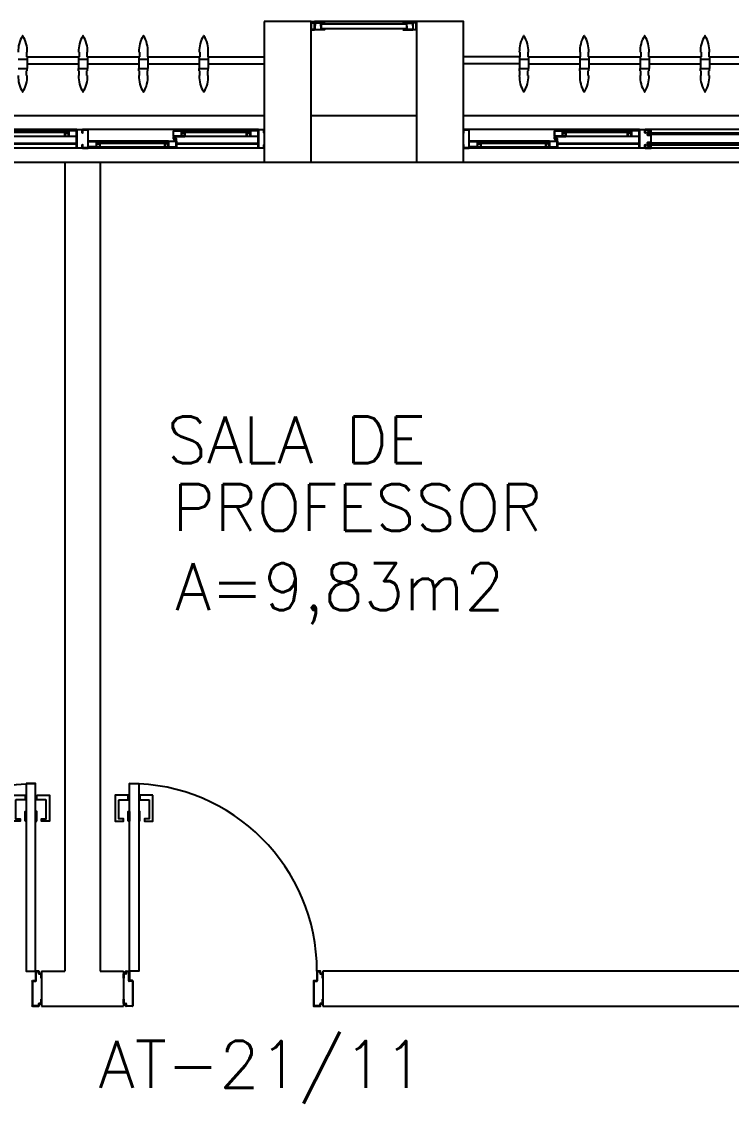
# Model space of a CAD drawing. Header units: millimetres. Extents: x 2128 to 2646, y 1972 to 2207.
# Drawn here: x 2327.577 to 2330.604, y 2021.351 to 2025.965 of the extents above; entities that cross this region are included whole.
import ezdxf

# ---------------------------------------------------------------- set-up
doc = ezdxf.new("R2010")
doc.units = ezdxf.units.MM
for name, color, linetype in [('AR-ALV', 2, 'Continuous'), ('AR-BRISES', 1, 'Continuous'), ('AR-ESQ', 1, 'Continuous'), ('AR-ESTC', 3, 'Continuous'), ('AR-PORTA', 1, 'Continuous'), ('BR-PAINEL', 1, 'Continuous'), ('BR-SUPORTE', 1, 'Continuous'), ('DT-ESQ-BAGUETE-C', 1, 'Continuous'), ('DT-ESQ-BAGUETE-V', 1, 'Continuous'), ('DT-ESQ-CHAPA DOBRADA-V', 1, 'Continuous'), ('DT-ESQ-MARCO-V', 1, 'Continuous'), ('DT-ESQ-PERFIL CADEIRA-C', 2, 'Continuous'), ('DT-ESQ-PERFIL CADEIRA-V', 2, 'Continuous'), ('DT-ESQ-PERFIL U SIMPLES-C', 2, 'Continuous'), ('DT-ESQ-PERFIL U-C', 2, 'Continuous'), ('DT-ESQ-PERFIL U-V', 1, 'Continuous'), ('DT-ESQ-VENEZIANA-C', 1, 'Continuous'), ('DT-ESQ-VENEZIANA-V', 1, 'Continuous'), ('DT-ESQ-VIDRO-C', 2, 'Continuous'), ('DT-ESQ-VIDRO-V', 71, 'Continuous'), ('DT-TXTMOD', 1, 'Continuous'), ('ENDEREÇO', 2, 'Continuous'), ('maçaneta', 1, 'Continuous'), ('mov', 1, 'Continuous'), ('PM-PERFIL U-C', 2, 'Continuous'), ('pm1', 2, 'Continuous'), ('TEXTO', 2, 'Continuous'), ('Área', 2, 'Continuous')]:
    doc.layers.add(name, color=color, linetype=linetype)
doc.styles.add('S10', font='simplex.shx', dxfattribs={"height": 0.1})
doc.styles.add('UNB-100', font='simplex.shx', dxfattribs={"height": 0.2})
doc.styles.add('UNB1-100', font='simplex.shx', dxfattribs={"height": 0.2})

# ---------------------------------------------------------------- blocks, each defined once
blk = doc.blocks.new('EF35-P')
at = {"layer": 'DT-ESQ-BAGUETE-C', "ltscale": 0.1}
for points in [[(0.4225, -0.08), (0.409, -0.08), (0.409, -0.0785), (0.422, -0.0785, 0.414214), (0.4225, -0.078), (0.4225, -0.067, 0.414214), (0.422, -0.0665), (0.409, -0.0665), (0.409, -0.065), (0.4225, -0.065, -0.414214), (0.424, -0.0665), (0.424, -0.0785, -0.414214)], [(0.7015, -0.08), (0.715, -0.08), (0.715, -0.0785), (0.702, -0.0785, -0.414214), (0.7015, -0.078), (0.7015, -0.067, -0.414214), (0.702, -0.0665), (0.715, -0.0665), (0.715, -0.065), (0.7015, -0.065, 0.414214), (0.7, -0.0665), (0.7, -0.0785, 0.414214)], [(4.7975, -0.08), (4.784, -0.08), (4.784, -0.0785), (4.797, -0.0785, 0.414214), (4.7975, -0.078), (4.7975, -0.067, 0.414214), (4.797, -0.0665), (4.784, -0.0665), (4.784, -0.065), (4.7975, -0.065, -0.414214), (4.799, -0.0665), (4.799, -0.0785, -0.414214)], [(5.0765, -0.08), (5.09, -0.08), (5.09, -0.0785), (5.077, -0.0785, -0.414214), (5.0765, -0.078), (5.0765, -0.067, -0.414214), (5.077, -0.0665), (5.09, -0.0665), (5.09, -0.065), (5.0765, -0.065, 0.414214), (5.075, -0.0665), (5.075, -0.0785, 0.414214)], [(0.0735, -0.125), (0.06, -0.125), (0.06, -0.1235), (0.073, -0.1235, 0.414214), (0.0735, -0.123), (0.0735, -0.112, 0.414214), (0.073, -0.1115), (0.06, -0.1115), (0.06, -0.11), (0.0735, -0.11, -0.414214), (0.075, -0.1115), (0.075, -0.1235, -0.414214)], [(0.339, -0.125), (0.3525, -0.125), (0.3525, -0.1235), (0.3395, -0.1235, -0.414214), (0.339, -0.123), (0.339, -0.112, -0.414214), (0.3395, -0.1115), (0.3525, -0.1115), (0.3525, -0.11), (0.339, -0.11, 0.414214), (0.3375, -0.1115), (0.3375, -0.1235, 0.414214)], [(0.8485, -0.125), (0.835, -0.125), (0.835, -0.1235), (0.848, -0.1235, 0.414214), (0.8485, -0.123), (0.8485, -0.112, 0.414214), (0.848, -0.1115), (0.835, -0.1115), (0.835, -0.11), (0.8485, -0.11, -0.414214), (0.85, -0.1115), (0.85, -0.1235, -0.414214)], [(4.4485, -0.125), (4.435, -0.125), (4.435, -0.1235), (4.448, -0.1235, 0.414214), (4.4485, -0.123), (4.4485, -0.112, 0.414214), (4.448, -0.1115), (4.435, -0.1115), (4.435, -0.11), (4.4485, -0.11, -0.414214), (4.45, -0.1115), (4.45, -0.1235, -0.414214)], [(4.714, -0.125), (4.7275, -0.125), (4.7275, -0.1235), (4.7145, -0.1235, -0.414214), (4.714, -0.123), (4.714, -0.112, -0.414214), (4.7145, -0.1115), (4.7275, -0.1115), (4.7275, -0.11), (4.714, -0.11, 0.414214), (4.7125, -0.1115), (4.7125, -0.1235, 0.414214)]]:
    blk.add_lwpolyline(points, format="xyb", close=True, dxfattribs=at)
at = {"layer": 'DT-ESQ-BAGUETE-V', "ltscale": 0.1}
for p, q in [((0.4225, -0.065), (0.7015, -0.065)), ((4.7975, -0.065), (5.0765, -0.065)), ((0.0735, -0.11), (0.339, -0.11)), ((0.8485, -0.11), (1.3265, -0.11)), ((4.4485, -0.11), (4.714, -0.11))]:
    blk.add_line(p, q, dxfattribs=at)
at = {"layer": 'DT-ESQ-CHAPA DOBRADA-V', "ltscale": 0.1}
for p, q in [((0.025, -0.077), (0.374, -0.077)), ((0.025, -0.08), (0.374, -0.08)), ((0.8, -0.077), (1.3615, -0.077)), ((0.8, -0.08), (1.3615, -0.08)), ((4.4, -0.077), (4.749, -0.077)), ((4.4, -0.08), (4.749, -0.08))]:
    blk.add_line(p, q, dxfattribs=at)
at = {"layer": 'DT-ESQ-MARCO-V', "ltscale": 0.1}
for p, q in [((3.7985, -0.06), (4.3515, -0.06)), ((3.7985, -0.14), (4.3515, -0.14))]:
    blk.add_line(p, q, dxfattribs=at)
at = {"layer": 'DT-ESQ-PERFIL CADEIRA-C', "ltscale": 0.1}
for p, q in [((0.376, -0.0885), (0.4225, -0.0885)), ((0.75, -0.0885), (0.7015, -0.0885)), ((4.751, -0.0885), (4.7975, -0.0885)), ((5.125, -0.0885), (5.0765, -0.0885)), ((0.025, -0.1335), (0.0735, -0.1335)), ((0.3855, -0.1335), (0.339, -0.1335)), ((0.8, -0.1335), (0.8485, -0.1335)), ((4.4, -0.1335), (4.4485, -0.1335)), ((4.7605, -0.1335), (4.714, -0.1335))]:
    blk.add_line(p, q, dxfattribs=at)
for points in [[(0.4225, -0.087, -1), (0.4225, -0.09), (0.376, -0.09, -0.414214), (0.374, -0.088), (0.374, -0.067, -0.414214), (0.376, -0.065), (0.4075, -0.065, -0.414214), (0.409, -0.0665), (0.409, -0.087)], [(0.409, -0.0885, -0.198913), (0.4079, -0.0881, -0.198913), (0.4075, -0.087), (0.4075, -0.067, 0.414214), (0.407, -0.0665), (0.376, -0.0665, 0.414214), (0.3755, -0.067), (0.3755, -0.088, 0.414214), (0.376, -0.0885)], [(0.7015, -0.09), (0.75, -0.09), (0.75, -0.0885), (0.715, -0.0885, 0.198912), (0.7161, -0.0881, 0.198913), (0.7165, -0.087), (0.7165, -0.067, -0.414214), (0.717, -0.0665), (0.75, -0.0665), (0.75, -0.065), (0.7165, -0.065, 0.414214), (0.715, -0.0665), (0.715, -0.0785), (0.715, -0.08), (0.715, -0.087), (0.7015, -0.087, 1)], [(4.7975, -0.087, -1), (4.7975, -0.09), (4.751, -0.09, -0.414214), (4.749, -0.088), (4.749, -0.067, -0.414214), (4.751, -0.065), (4.7825, -0.065, -0.414214), (4.784, -0.0665), (4.784, -0.087)], [(4.784, -0.0885, -0.198913), (4.7829, -0.0881, -0.198913), (4.7825, -0.087), (4.7825, -0.067, 0.414214), (4.782, -0.0665), (4.751, -0.0665, 0.414214), (4.7505, -0.067), (4.7505, -0.088, 0.414214), (4.751, -0.0885)], [(5.0765, -0.09), (5.125, -0.09), (5.125, -0.0885), (5.09, -0.0885, 0.198912), (5.0911, -0.0881, 0.198913), (5.0915, -0.087), (5.0915, -0.067, -0.414214), (5.092, -0.0665), (5.125, -0.0665), (5.125, -0.065), (5.0915, -0.065, 0.414214), (5.09, -0.0665), (5.09, -0.0785), (5.09, -0.08), (5.09, -0.087), (5.0765, -0.087, 1)], [(0.0735, -0.135), (0.025, -0.135), (0.025, -0.1335), (0.06, -0.1335, -0.198912), (0.0589, -0.1331, -0.198913), (0.0585, -0.132), (0.0585, -0.112, 0.414214), (0.058, -0.1115), (0.025, -0.1115), (0.025, -0.11), (0.0585, -0.11, -0.414214), (0.06, -0.1115), (0.06, -0.1235), (0.06, -0.125), (0.06, -0.132), (0.0735, -0.132, -1)], [(0.339, -0.132, 1), (0.339, -0.135), (0.3855, -0.135, 0.414214), (0.3875, -0.133), (0.3875, -0.112, 0.414214), (0.3855, -0.11), (0.354, -0.11, 0.414214), (0.3525, -0.1115), (0.3525, -0.132)], [(0.3525, -0.1335, 0.198913), (0.3536, -0.1331, 0.198913), (0.354, -0.132), (0.354, -0.112, -0.414214), (0.3545, -0.1115), (0.3855, -0.1115, -0.414214), (0.386, -0.112), (0.386, -0.133, -0.414214), (0.3855, -0.1335)], [(0.8485, -0.135), (0.8, -0.135), (0.8, -0.1335), (0.835, -0.1335, -0.198912), (0.8339, -0.1331, -0.198913), (0.8335, -0.132), (0.8335, -0.112, 0.414214), (0.833, -0.1115), (0.8, -0.1115), (0.8, -0.11), (0.8335, -0.11, -0.414214), (0.835, -0.1115), (0.835, -0.1235), (0.835, -0.125), (0.835, -0.132), (0.8485, -0.132, -1)], [(4.4485, -0.135), (4.4, -0.135), (4.4, -0.1335), (4.435, -0.1335, -0.198912), (4.4339, -0.1331, -0.198913), (4.4335, -0.132), (4.4335, -0.112, 0.414214), (4.433, -0.1115), (4.4, -0.1115), (4.4, -0.11), (4.4335, -0.11, -0.414214), (4.435, -0.1115), (4.435, -0.1235), (4.435, -0.125), (4.435, -0.132), (4.4485, -0.132, -1)], [(4.714, -0.132, 1), (4.714, -0.135), (4.7605, -0.135, 0.414214), (4.7625, -0.133), (4.7625, -0.112, 0.414214), (4.7605, -0.11), (4.729, -0.11, 0.414214), (4.7275, -0.1115), (4.7275, -0.132)], [(4.7275, -0.1335, 0.198913), (4.7286, -0.1331, 0.198913), (4.729, -0.132), (4.729, -0.112, -0.414214), (4.7295, -0.1115), (4.7605, -0.1115, -0.414214), (4.761, -0.112), (4.761, -0.133, -0.414214), (4.7605, -0.1335)]]:
    blk.add_lwpolyline(points, format="xyb", close=True, dxfattribs=at)
at = {"layer": 'DT-ESQ-PERFIL CADEIRA-V', "ltscale": 0.1}
for p, q in [((0.4075, -0.09), (0.7015, -0.09)), ((4.7825, -0.09), (5.0765, -0.09)), ((0.0735, -0.135), (0.339, -0.135)), ((0.8485, -0.135), (1.3265, -0.135)), ((4.4485, -0.135), (4.714, -0.135))]:
    blk.add_line(p, q, dxfattribs=at)
at = {"layer": 'DT-ESQ-PERFIL U SIMPLES-C', "ltscale": 0.1}
for points in [[(0.376, -0.102), (0.384, -0.102), (0.384, -0.1005), (0.376, -0.1005, -0.414214), (0.3755, -0.1), (0.3755, -0.092, -0.414214), (0.376, -0.0915), (0.384, -0.0915), (0.384, -0.09), (0.376, -0.09, 0.414214), (0.374, -0.092), (0.374, -0.1, 0.414214)], [(4.751, -0.102), (4.759, -0.102), (4.759, -0.1005), (4.751, -0.1005, -0.414214), (4.7505, -0.1), (4.7505, -0.092, -0.414214), (4.751, -0.0915), (4.759, -0.0915), (4.759, -0.09), (4.751, -0.09, 0.414214), (4.749, -0.092), (4.749, -0.1, 0.414214)], [(0.3855, -0.098), (0.3775, -0.098), (0.3775, -0.0995), (0.3855, -0.0995, -0.414214), (0.386, -0.1), (0.386, -0.108, -0.414214), (0.3855, -0.1085), (0.3775, -0.1085), (0.3775, -0.11), (0.3855, -0.11, 0.414214), (0.3875, -0.108), (0.3875, -0.1, 0.414214)], [(4.7605, -0.098), (4.7525, -0.098), (4.7525, -0.0995), (4.7605, -0.0995, -0.414214), (4.761, -0.1), (4.761, -0.108, -0.414214), (4.7605, -0.1085), (4.7525, -0.1085), (4.7525, -0.11), (4.7605, -0.11, 0.414214), (4.7625, -0.108), (4.7625, -0.1, 0.414214)]]:
    blk.add_lwpolyline(points, format="xyb", close=True, dxfattribs=at)
at = {"layer": 'DT-ESQ-PERFIL U-C', "ltscale": 0.1}
for points in [[(0, -0.0615, -0.414214), (0.0015, -0.06), (0.0235, -0.06, -0.414214), (0.025, -0.0615), (0.025, -0.1385, -0.414214), (0.0235, -0.14), (0.0015, -0.14, -0.414214), (0, -0.1385), (0, -0.125), (0.0015, -0.125), (0.0015, -0.138, 0.414214), (0.002, -0.1385), (0.023, -0.1385, 0.414214), (0.0235, -0.138), (0.0235, -0.062, 0.414214), (0.023, -0.0615), (0.002, -0.0615, 0.414214), (0.0015, -0.062), (0.0015, -0.075), (0, -0.075)], [(0.775, -0.0615, 0.414214), (0.7735, -0.06), (0.7515, -0.06, 0.414214), (0.75, -0.0615), (0.75, -0.1385, 0.414214), (0.7515, -0.14), (0.7735, -0.14, 0.414214), (0.775, -0.1385), (0.775, -0.125), (0.7735, -0.125), (0.7735, -0.138, -0.414214), (0.773, -0.1385), (0.752, -0.1385, -0.414214), (0.7515, -0.138), (0.7515, -0.062, -0.414214), (0.752, -0.0615), (0.773, -0.0615, -0.414214), (0.7735, -0.062), (0.7735, -0.075), (0.775, -0.075)], [(0.775, -0.0615, -0.414214), (0.7765, -0.06), (0.7985, -0.06, -0.414214), (0.8, -0.0615), (0.8, -0.1385, -0.414214), (0.7985, -0.14), (0.7765, -0.14, -0.414214), (0.775, -0.1385), (0.775, -0.125), (0.7765, -0.125), (0.7765, -0.138, 0.414214), (0.777, -0.1385), (0.798, -0.1385, 0.414214), (0.7985, -0.138), (0.7985, -0.062, 0.414214), (0.798, -0.0615), (0.777, -0.0615, 0.414214), (0.7765, -0.062), (0.7765, -0.075), (0.775, -0.075)], [(4.35, -0.1285), (4.35, -0.1385, 0.414214), (4.3515, -0.14), (4.3735, -0.14, 0.414214), (4.375, -0.1385), (4.375, -0.125), (4.3735, -0.125), (4.3735, -0.138, -0.414214), (4.373, -0.1385), (4.352, -0.1385, -0.414214), (4.3515, -0.138), (4.3515, -0.1285), (4.3645, -0.1285, 0.414214), (4.366, -0.127), (4.366, -0.117, 0.414214), (4.3645, -0.1155), (4.3515, -0.1155), (4.3515, -0.0845), (4.3645, -0.0845, 0.414214), (4.366, -0.083), (4.366, -0.073, 0.414214), (4.3645, -0.0715), (4.3515, -0.0715), (4.3515, -0.062, -0.414214), (4.352, -0.0615), (4.373, -0.0615, -0.414214), (4.3735, -0.062), (4.3735, -0.075), (4.375, -0.075), (4.375, -0.0615, 0.414214), (4.3735, -0.06), (4.3515, -0.06, 0.414214), (4.35, -0.0615), (4.35, -0.0715, 0.414214), (4.3515, -0.073), (4.3645, -0.073), (4.3645, -0.083), (4.3515, -0.083), (4.3515, -0.083, 0.414214), (4.35, -0.0845), (4.35, -0.1155, 0.414214), (4.3515, -0.117), (4.3515, -0.117), (4.3645, -0.117), (4.3645, -0.127), (4.3515, -0.127, 0.414214)], [(4.375, -0.0615, -0.414214), (4.3765, -0.06), (4.3985, -0.06, -0.414214), (4.4, -0.0615), (4.4, -0.1385, -0.414214), (4.3985, -0.14), (4.3765, -0.14, -0.414214), (4.375, -0.1385), (4.375, -0.125), (4.3765, -0.125), (4.3765, -0.138, 0.414214), (4.377, -0.1385), (4.398, -0.1385, 0.414214), (4.3985, -0.138), (4.3985, -0.062, 0.414214), (4.398, -0.0615), (4.377, -0.0615, 0.414214), (4.3765, -0.062), (4.3765, -0.075), (4.375, -0.075)], [(5.15, -0.0615, 0.414214), (5.1485, -0.06), (5.1265, -0.06, 0.414214), (5.125, -0.0615), (5.125, -0.1385, 0.414214), (5.1265, -0.14), (5.1485, -0.14, 0.414214), (5.15, -0.1385), (5.15, -0.125), (5.1485, -0.125), (5.1485, -0.138, -0.414214), (5.148, -0.1385), (5.127, -0.1385, -0.414214), (5.1265, -0.138), (5.1265, -0.062, -0.414214), (5.127, -0.0615), (5.148, -0.0615, -0.414214), (5.1485, -0.062), (5.1485, -0.075), (5.15, -0.075)]]:
    blk.add_lwpolyline(points, format="xyb", close=True, dxfattribs=at)
at = {"layer": 'DT-ESQ-PERFIL U-V', "ltscale": 0.1}
for p, q in [((0.0235, -0.06), (0.7515, -0.06)), ((0.7985, -0.06), (1.9515, -0.06)), ((4.3985, -0.06), (5.1265, -0.06)), ((0.0235, -0.14), (0.7515, -0.14)), ((0.7985, -0.14), (1.9515, -0.14)), ((4.3985, -0.14), (5.1265, -0.14))]:
    blk.add_line(p, q, dxfattribs=at)
at = {"layer": 'DT-ESQ-VIDRO-C', "ltscale": 0.1}
for points in [[(0.7125, -0.085), (0.7125, -0.082), (0.4115, -0.082), (0.4115, -0.085)], [(4.3625, -0.081), (4.3625, -0.075), (3.7875, -0.075), (3.7875, -0.081)], [(5.0875, -0.085), (5.0875, -0.082), (4.7865, -0.082), (4.7865, -0.085)], [(0.063, -0.13), (0.063, -0.127), (0.3495, -0.127), (0.3495, -0.13)], [(0.838, -0.13), (0.838, -0.127), (1.337, -0.127), (1.337, -0.13)], [(4.438, -0.13), (4.438, -0.127), (4.7245, -0.127), (4.7245, -0.13)]]:
    blk.add_lwpolyline(points, close=True, dxfattribs=at)
at = {"layer": 'DT-ESQ-VIDRO-V', "ltscale": 0.1}
blk.add_lwpolyline([(4.3625, -0.119), (4.3625, -0.125), (3.7875, -0.125), (3.7875, -0.119)], close=True, dxfattribs=at)
at = {"layer": 'DT-TXTMOD', "ltscale": 0.1, "style": 'S10', "flags": 3}
for tag, p in [('M01', (0.025, -0.28)), ('M02', (0.3253, -0.28)), ('M03', (0.627, -0.28)), ('M04', (0.9288, -0.28)), ('M05', (1.2306, -0.28)), ('M06', (1.5323, -0.28)), ('M07', (1.8341, -0.28)), ('M08', (2.1359, -0.28)), ('M09', (2.4376, -0.28)), ('M10', (2.7394, -0.28)), ('M11', (3.0412, -0.28)), ('M12', (3.3429, -0.28)), ('M13', (3.6447, -0.28)), ('M14', (3.9464, -0.28)), ('M15', (4.2482, -0.28)), ('M16', (4.55, -0.28)), ('M17', (4.8517, -0.28))]:
    blk.add_attdef(tag, p, '', height=0.1, dxfattribs=at)
blk = doc.blocks.new('BR-MODULO8')
at = {"layer": 'BR-PAINEL'}
for p, q in [((-1.0492, 0.24), (-1.0108, 0.24)), ((-1.0133, 0.27), (-1.0133, 0.25)), ((-1.0108, 0.27), (-1.0133, 0.27)), ((-1.0108, 0.25), (-1.0133, 0.25)), ((-1.0108, 0.25), (-1.0108, 0.24)), ((-1.0108, 0.24), (-1.0108, 0.2)), ((-0.7917, 0.27), (-0.7892, 0.27)), ((-0.7917, 0.25), (-0.7917, 0.24)), ((-0.7917, 0.25), (-0.7892, 0.25)), ((-0.7917, 0.24), (-0.7533, 0.24)), ((-0.7917, 0.24), (-0.7917, 0.2)), ((-0.7892, 0.27), (-0.7892, 0.25)), ((-0.7558, 0.27), (-0.7558, 0.25)), ((-0.7533, 0.27), (-0.7558, 0.27)), ((-0.7533, 0.25), (-0.7558, 0.25)), ((-0.7533, 0.25), (-0.7533, 0.24)), ((-0.7533, 0.24), (-0.7533, 0.2)), ((-0.5342, 0.27), (-0.5317, 0.27)), ((-0.5342, 0.25), (-0.5317, 0.25)), ((-0.5342, 0.25), (-0.5342, 0.24)), ((-0.5342, 0.24), (-0.5342, 0.2)), ((-0.5342, 0.24), (-0.4958, 0.24)), ((-0.5317, 0.27), (-0.5317, 0.25)), ((-0.4958, 0.27), (-0.4983, 0.27)), ((-0.4983, 0.27), (-0.4983, 0.25)), ((-0.4958, 0.25), (-0.4983, 0.25)), ((-0.4958, 0.25), (-0.4958, 0.24)), ((-0.4958, 0.24), (-0.4958, 0.2)), ((-0.2767, 0.27), (-0.2742, 0.27)), ((-0.2767, 0.25), (-0.2767, 0.24)), ((-0.2767, 0.25), (-0.2742, 0.25)), ((-0.2767, 0.24), (-0.2383, 0.24)), ((-0.2767, 0.24), (-0.2767, 0.2)), ((-0.2742, 0.27), (-0.2742, 0.25)), ((-0.2408, 0.27), (-0.2408, 0.25)), ((-0.2383, 0.27), (-0.2408, 0.27)), ((-0.2383, 0.25), (-0.2408, 0.25)), ((-0.2383, 0.25), (-0.2383, 0.24)), ((-0.2383, 0.24), (-0.2383, 0.2)), ((-1.0492, 0.2), (-1.0108, 0.2)), ((-1.0108, 0.19), (-1.0133, 0.19)), ((-1.0133, 0.17), (-1.0133, 0.19)), ((-1.0108, 0.19), (-1.0108, 0.2)), ((-0.7917, 0.2), (-0.7533, 0.2)), ((-0.7917, 0.19), (-0.7917, 0.2)), ((-0.7917, 0.19), (-0.7892, 0.19)), ((-0.7892, 0.17), (-0.7892, 0.19)), ((-0.7533, 0.19), (-0.7558, 0.19)), ((-0.7558, 0.17), (-0.7558, 0.19)), ((-0.7533, 0.19), (-0.7533, 0.2)), ((-0.5342, 0.19), (-0.5342, 0.2)), ((-0.5342, 0.2), (-0.4958, 0.2)), ((-0.5342, 0.19), (-0.5317, 0.19)), ((-0.5317, 0.17), (-0.5317, 0.19)), ((-0.4983, 0.17), (-0.4983, 0.19)), ((-0.4958, 0.19), (-0.4983, 0.19)), ((-0.4958, 0.19), (-0.4958, 0.2)), ((-0.2767, 0.2), (-0.2383, 0.2)), ((-0.2767, 0.19), (-0.2767, 0.2)), ((-0.2767, 0.19), (-0.2742, 0.19)), ((-0.2742, 0.17), (-0.2742, 0.19)), ((-0.2383, 0.19), (-0.2408, 0.19)), ((-0.2408, 0.17), (-0.2408, 0.19)), ((-0.2383, 0.19), (-0.2383, 0.2)), ((-1.0108, 0.17), (-1.0133, 0.17)), ((-0.7917, 0.17), (-0.7892, 0.17)), ((-0.7533, 0.17), (-0.7558, 0.17)), ((-0.5342, 0.17), (-0.5317, 0.17)), ((-0.4958, 0.17), (-0.4983, 0.17)), ((-0.2767, 0.17), (-0.2742, 0.17)), ((-0.2383, 0.17), (-0.2408, 0.17))]:
    blk.add_line(p, q, dxfattribs=at)
for centre, radius, start, end in [((-0.9242, 0.2739), 0.1251, 148.4721, 181.772), ((-1.03, 0.3387), 0.001, 37.1012, 142.8988), ((-1.1358, 0.2739), 0.1251, 358.228, 31.5279), ((-0.6667, 0.2739), 0.1251, 148.4721, 181.772), ((-0.7725, 0.3387), 0.001, 37.1012, 142.8988), ((-0.8783, 0.2739), 0.1251, 358.228, 31.5279), ((-0.4092, 0.2739), 0.1251, 148.4721, 181.772), ((-0.515, 0.3387), 0.001, 37.1012, 142.8988), ((-0.6208, 0.2739), 0.1251, 358.228, 31.5279), ((-0.1517, 0.2739), 0.1251, 148.4721, 181.772), ((-0.2575, 0.3387), 0.001, 37.1012, 142.8988), ((-0.3633, 0.2739), 0.1251, 358.228, 31.5279), ((-0.9242, 0.1661), 0.1251, 178.228, 211.5279), ((-1.1358, 0.1661), 0.1251, 328.4721, 1.772), ((-0.6667, 0.1661), 0.1251, 178.228, 211.5279), ((-0.8783, 0.1661), 0.1251, 328.4721, 1.772), ((-0.4092, 0.1661), 0.1251, 178.228, 211.5279), ((-0.6208, 0.1661), 0.1251, 328.4721, 1.772), ((-0.1517, 0.1661), 0.1251, 178.228, 211.5279), ((-0.3633, 0.1661), 0.1251, 328.4721, 1.772), ((-1.03, 0.1013), 0.001, 217.1012, 322.8988), ((-0.7725, 0.1013), 0.001, 217.1012, 322.8988), ((-0.515, 0.1013), 0.001, 217.1012, 322.8988), ((-0.2575, 0.1013), 0.001, 217.1012, 322.8988)]:
    blk.add_arc(centre, radius, start, end, dxfattribs=at)
at = {"layer": 'BR-SUPORTE'}
for p, q in [((-1.0108, 0.25), (-0.7892, 0.25)), ((-0.7533, 0.25), (-0.5317, 0.25)), ((-0.4958, 0.25), (-0.2742, 0.25)), ((-0.2383, 0.25), (0, 0.25)), ((-1.0108, 0.22), (-0.7917, 0.22)), ((-0.7533, 0.22), (-0.5342, 0.22)), ((-0.4958, 0.22), (-0.2767, 0.22)), ((-0.2383, 0.22), (0, 0.22))]:
    blk.add_line(p, q, dxfattribs=at)
blk = doc.blocks.new('PM3')
at = {"layer": 'maçaneta'}
for points in [[(0.02, 0.825), (-0.035, 0.825), (-0.035, 0.715), (0, 0.715), (0, 0.725), (-0.02, 0.725), (-0.02, 0.8035, -0.414214), (-0.0185, 0.805), (0.02, 0.805)], [(0.125, 0.825), (0.07, 0.825), (0.07, 0.805), (0.1085, 0.805, -0.414214), (0.11, 0.8035), (0.11, 0.725), (0.09, 0.725), (0.09, 0.715), (0.125, 0.715)]]:
    blk.add_lwpolyline(points, format="xyb", close=True, dxfattribs=at)
for points in [[(0.02, 0.715), (0.02, 0.755), (0.025, 0.755), (0.025, 0.715)], [(0.07, 0.715), (0.07, 0.755), (0.065, 0.755), (0.065, 0.715)]]:
    blk.add_lwpolyline(points, close=True, dxfattribs=at)
at = {"layer": 'mov'}
blk.add_arc((0.025, 0.075), 0.8, 0, 90, dxfattribs=at)
at = {"layer": 'PM-PERFIL U-C'}
for p, q in [((0, 0.045), (0, 0.0635)), ((0.0015, 0.065), (0.01, 0.065)), ((0.002, 0.063), (0.002, 0.045)), ((0.0105, 0.063), (0.002, 0.063)), ((0.01, 0.065), (0.01, 0.0735)), ((0.0115, 0.075), (0.0235, 0.075)), ((0.012, 0.073), (0.012, 0.0645)), ((0.023, 0.073), (0.012, 0.073)), ((0.023, 0.0335), (0.023, 0.073)), ((0.025, 0.0735), (0.025, 0.034)), ((0.825, 0.0735), (0.825, 0.034)), ((0.8385, 0.075), (0.8265, 0.075)), ((0.827, 0.073), (0.838, 0.073)), ((0.827, 0.0335), (0.827, 0.073)), ((0.838, 0.073), (0.838, 0.0645)), ((0.8395, 0.063), (0.848, 0.063)), ((0.84, 0.065), (0.84, 0.0735)), ((0.8485, 0.065), (0.84, 0.065)), ((0.848, 0.063), (0.848, 0.045)), ((0.85, 0.045), (0.85, 0.0635)), ((0.002, 0.045), (0, 0.045)), ((0.038, 0.032), (0.0245, 0.032)), ((0.0385, 0.034), (0.025, 0.034)), ((0.038, 0.032), (0.038, -0.073)), ((0.04, 0.0325), (0.04, -0.0735)), ((0.81, 0.0325), (0.81, -0.0735)), ((0.8115, 0.034), (0.825, 0.034)), ((0.812, 0.032), (0.8255, 0.032)), ((0.812, 0.032), (0.812, -0.073)), ((0.848, 0.045), (0.85, 0.045)), ((0, -0.045), (0.002, -0.045)), ((0, -0.0635), (0, -0.045)), ((0.002, -0.045), (0.002, -0.063)), ((0.85, -0.045), (0.848, -0.045)), ((0.848, -0.045), (0.848, -0.063)), ((0.85, -0.0635), (0.85, -0.045)), ((0.01, -0.065), (0.0015, -0.065)), ((0.002, -0.063), (0.0105, -0.063)), ((0.01, -0.0735), (0.01, -0.065)), ((0.0385, -0.075), (0.0115, -0.075)), ((0.012, -0.0645), (0.012, -0.073)), ((0.012, -0.073), (0.038, -0.073)), ((0.8115, -0.075), (0.8385, -0.075)), ((0.838, -0.073), (0.812, -0.073)), ((0.838, -0.0645), (0.838, -0.073)), ((0.848, -0.063), (0.8395, -0.063)), ((0.84, -0.0735), (0.84, -0.065)), ((0.84, -0.065), (0.8485, -0.065))]:
    blk.add_line(p, q, dxfattribs=at)
for centre, start, end in [((0.0015, 0.0635), 90, 180), ((0.0115, 0.0735), 90, 180), ((0.0105, 0.0645), 270, 0), ((0.0235, 0.0735), 360, 90), ((0.8265, 0.0735), 90, 180), ((0.8395, 0.0645), 180, 270), ((0.8385, 0.0735), 0, 90), ((0.8485, 0.0635), 0, 90), ((0.0245, 0.0335), 180, 270), ((0.0385, 0.0325), 0, 90), ((0.8115, 0.0325), 90, 180), ((0.8255, 0.0335), 270, 0), ((0.0015, -0.0635), 180, 270), ((0.0115, -0.0735), 180, 270), ((0.0105, -0.0645), 0, 90), ((0.0385, -0.0735), 269.9386, 0), ((0.8115, -0.0735), 180, 270.0614), ((0.8395, -0.0645), 90, 180), ((0.8385, -0.0735), 270, 0), ((0.8485, -0.0635), 270, 0)]:
    blk.add_arc(centre, 0.0015, start, end, dxfattribs=at)
at = {"layer": 'pm1'}
blk.add_lwpolyline([(0.065, 0.875), (0.065, 0.075), (0.025, 0.075), (0.025, 0.875)], close=True, dxfattribs=at)
blk = doc.blocks.new('EF01C-P')
at = {"layer": 'DT-ESQ-BAGUETE-C', "ltscale": 0.1}
for points in [[(0.0015, 0.035), (0.015, 0.035), (0.015, 0.0335), (0.0015, 0.0335), (0.0015, 0.005), (0.015, 0.005), (0.015, 0.0035), (0.0015, 0.0035, -0.414214), (0, 0.005), (0, 0.0335, -0.414214)], [(0.4485, 0.035), (0.435, 0.035), (0.435, 0.0335), (0.4485, 0.0335), (0.4485, 0.005), (0.435, 0.005), (0.435, 0.0035), (0.4485, 0.0035, 0.414214), (0.45, 0.005), (0.45, 0.0335, 0.414214)]]:
    blk.add_lwpolyline(points, format="xyb", close=True, dxfattribs=at)
at = {"layer": 'DT-ESQ-PERFIL CADEIRA-C', "ltscale": 0.1}
for points in [[(0.01, 0.0015), (0.01, 0.003), (0.0015, 0.003, 1), (0.0015, 0), (0.015, 0, 0.414214), (0.0165, 0.0015), (0.0165, 0.0335), (0.043, 0.0335)], [(0.043, 0.0065), (0.018, 0.0065), (0.018, 0.0165), (0.0165, 0.0165), (0.0165, 0.0065, 0.414214), (0.018, 0.005), (0.043, 0.005), (0.0565, 0.005, 1), (0.0565, 0.008), (0.043, 0.008), (0.043, 0.02), (0.043, 0.032), (0.0565, 0.032, 1), (0.0565, 0.035), (0.043, 0.035), (0.0165, 0.035, 0.414214), (0.015, 0.0335), (0.015, 0.0015), (0.0015, 0.0015)], [(0.0415, 0.02), (0.0415, 0.032, -0.414214), (0.043, 0.0335), (0.0565, 0.0335)], [(0.0415, 0.02), (0.0415, 0.008, 0.414214), (0.043, 0.0065), (0.0565, 0.0065)], [(0.407, 0.0065), (0.432, 0.0065), (0.432, 0.0165), (0.4335, 0.0165), (0.4335, 0.0065, -0.414214), (0.432, 0.005), (0.407, 0.005), (0.3935, 0.005, -1), (0.3935, 0.008), (0.407, 0.008), (0.407, 0.02), (0.407, 0.032), (0.3935, 0.032, -1), (0.3935, 0.035), (0.407, 0.035), (0.4335, 0.035, -0.414214), (0.435, 0.0335), (0.435, 0.0015), (0.4485, 0.0015)], [(0.4085, 0.02), (0.4085, 0.032, 0.414214), (0.407, 0.0335), (0.3935, 0.0335)], [(0.4085, 0.02), (0.4085, 0.008, -0.414214), (0.407, 0.0065), (0.3935, 0.0065)], [(0.44, 0.0015), (0.44, 0.003), (0.4485, 0.003, -1), (0.4485, 0), (0.435, 0, -0.414214), (0.4335, 0.0015), (0.4335, 0.0335), (0.407, 0.0335)]]:
    blk.add_lwpolyline(points, format="xyb", dxfattribs=at)
at = {"layer": 'DT-ESQ-PERFIL CADEIRA-V', "ltscale": 0.1}
blk.add_line((0.015, 0), (0.435, 0), dxfattribs=at)
at = {"layer": 'DT-ESQ-VENEZIANA-C', "ltscale": 0.1}
for p, q in [((0.043, 0.0105), (0.407, 0.0105)), ((0.043, 0.009), (0.407, 0.009))]:
    blk.add_line(p, q, dxfattribs=at)
at = {"layer": 'DT-ESQ-VENEZIANA-V', "ltscale": 0.1}
blk.add_line((0.043, 0.031), (0.407, 0.031), dxfattribs=at)
at = {"layer": 'DT-TXTMOD', "ltscale": 0.1, "style": 'S10', "flags": 3}
blk.add_attdef('EF01C', (0.0208, -0.14), '', height=0.1, dxfattribs=at)

msp = doc.modelspace()

# ---------------------------------------------------------------- linework, layer by layer
at = {"layer": 'AR-ALV'}
for p, q in [((2328.8115, 2025.5651), (2329.2615, 2025.5651)), ((2327.7615, 2025.3651), (2327.9115, 2025.3651)), ((2327.7615, 2025.3651), (2327.7615, 2021.9151)), ((2327.9115, 2025.3651), (2327.9115, 2021.9151)), ((2328.8115, 2025.3651), (2329.2615, 2025.3651)), ((2327.6615, 2021.9151), (2327.7615, 2021.9151)), ((2327.6615, 2021.9151), (2327.6615, 2021.7651)), ((2327.9115, 2021.9151), (2328.0115, 2021.9151)), ((2328.0115, 2021.9151), (2328.0115, 2021.7651)), ((2330.7615, 2021.9151), (2328.8615, 2021.9151)), ((2328.8615, 2021.9151), (2328.8615, 2021.7651)), ((2327.6615, 2021.7651), (2328.0115, 2021.7651)), ((2328.8615, 2021.7651), (2332.8115, 2021.7651))]:
    msp.add_line(p, q, dxfattribs=at)
at = {"layer": 'AR-ESQ'}
for p, q in [((2323.4615, 2025.5651), (2328.6115, 2025.5651)), ((2329.4615, 2025.5651), (2334.6115, 2025.5651)), ((2323.4615, 2025.3651), (2328.6115, 2025.3651)), ((2329.4615, 2025.3651), (2334.6115, 2025.3651))]:
    msp.add_line(p, q, dxfattribs=at)
at = {"layer": 'AR-ESTC'}
for points in [[(2328.6115, 2025.9651), (2328.6115, 2025.3651), (2328.8115, 2025.3651), (2328.8115, 2025.9651)], [(2329.2615, 2025.9651), (2329.2615, 2025.3651), (2329.4615, 2025.3651), (2329.4615, 2025.9651)]]:
    msp.add_lwpolyline(points, close=True, dxfattribs=at)
at = {"layer": 'BR-PAINEL'}
for p, q in [((2329.6998, 2025.8351), (2329.7023, 2025.8351)), ((2329.6998, 2025.8151), (2329.6998, 2025.8051)), ((2329.6998, 2025.8151), (2329.7023, 2025.8151)), ((2329.6998, 2025.8051), (2329.7382, 2025.8051)), ((2329.6998, 2025.8051), (2329.6998, 2025.7651)), ((2329.7023, 2025.8351), (2329.7023, 2025.8151)), ((2329.7357, 2025.8351), (2329.7357, 2025.8151)), ((2329.7382, 2025.8351), (2329.7357, 2025.8351)), ((2329.7382, 2025.8151), (2329.7357, 2025.8151)), ((2329.7382, 2025.8151), (2329.7382, 2025.8051)), ((2329.7382, 2025.8051), (2329.7382, 2025.7651)), ((2329.9573, 2025.8351), (2329.9598, 2025.8351)), ((2329.9573, 2025.8151), (2329.9573, 2025.8051)), ((2329.9573, 2025.8151), (2329.9598, 2025.8151)), ((2329.9573, 2025.8051), (2329.9957, 2025.8051)), ((2329.9573, 2025.8051), (2329.9573, 2025.7651)), ((2329.9598, 2025.8351), (2329.9598, 2025.8151)), ((2329.9932, 2025.8351), (2329.9932, 2025.8151)), ((2329.9957, 2025.8351), (2329.9932, 2025.8351)), ((2329.9957, 2025.8151), (2329.9932, 2025.8151)), ((2329.9957, 2025.8151), (2329.9957, 2025.8051)), ((2329.9957, 2025.8051), (2329.9957, 2025.7651)), ((2330.2148, 2025.8351), (2330.2173, 2025.8351)), ((2330.2148, 2025.8151), (2330.2148, 2025.8051)), ((2330.2148, 2025.8151), (2330.2173, 2025.8151)), ((2330.2148, 2025.8051), (2330.2532, 2025.8051)), ((2330.2148, 2025.8051), (2330.2148, 2025.7651)), ((2330.2173, 2025.8351), (2330.2173, 2025.8151)), ((2330.2507, 2025.8351), (2330.2507, 2025.8151)), ((2330.2532, 2025.8351), (2330.2507, 2025.8351)), ((2330.2532, 2025.8151), (2330.2507, 2025.8151)), ((2330.2532, 2025.8151), (2330.2532, 2025.8051)), ((2330.2532, 2025.8051), (2330.2532, 2025.7651)), ((2330.4723, 2025.8351), (2330.4748, 2025.8351)), ((2330.4723, 2025.8151), (2330.4723, 2025.8051)), ((2330.4723, 2025.8151), (2330.4748, 2025.8151)), ((2330.4723, 2025.8051), (2330.5107, 2025.8051)), ((2330.4723, 2025.8051), (2330.4723, 2025.7651)), ((2330.4748, 2025.8351), (2330.4748, 2025.8151)), ((2330.5082, 2025.8351), (2330.5082, 2025.8151)), ((2330.5107, 2025.8351), (2330.5082, 2025.8351)), ((2330.5107, 2025.8151), (2330.5082, 2025.8151)), ((2330.5107, 2025.8151), (2330.5107, 2025.8051)), ((2330.5107, 2025.8051), (2330.5107, 2025.7651)), ((2329.6998, 2025.7651), (2329.7382, 2025.7651)), ((2329.6998, 2025.7551), (2329.6998, 2025.7651)), ((2329.7382, 2025.7551), (2329.7382, 2025.7651)), ((2329.9573, 2025.7651), (2329.9957, 2025.7651)), ((2329.9573, 2025.7551), (2329.9573, 2025.7651)), ((2329.9957, 2025.7551), (2329.9957, 2025.7651)), ((2330.2148, 2025.7651), (2330.2532, 2025.7651)), ((2330.2148, 2025.7551), (2330.2148, 2025.7651)), ((2330.2532, 2025.7551), (2330.2532, 2025.7651)), ((2330.4723, 2025.7651), (2330.5107, 2025.7651)), ((2330.4723, 2025.7551), (2330.4723, 2025.7651)), ((2330.5107, 2025.7551), (2330.5107, 2025.7651)), ((2329.6998, 2025.7551), (2329.7023, 2025.7551)), ((2329.6998, 2025.7351), (2329.7023, 2025.7351)), ((2329.7023, 2025.7351), (2329.7023, 2025.7551)), ((2329.7382, 2025.7551), (2329.7357, 2025.7551)), ((2329.7357, 2025.7351), (2329.7357, 2025.7551)), ((2329.7382, 2025.7351), (2329.7357, 2025.7351)), ((2329.9573, 2025.7551), (2329.9598, 2025.7551)), ((2329.9573, 2025.7351), (2329.9598, 2025.7351)), ((2329.9598, 2025.7351), (2329.9598, 2025.7551)), ((2329.9957, 2025.7551), (2329.9932, 2025.7551)), ((2329.9932, 2025.7351), (2329.9932, 2025.7551)), ((2329.9957, 2025.7351), (2329.9932, 2025.7351)), ((2330.2148, 2025.7551), (2330.2173, 2025.7551)), ((2330.2148, 2025.7351), (2330.2173, 2025.7351)), ((2330.2173, 2025.7351), (2330.2173, 2025.7551)), ((2330.2532, 2025.7551), (2330.2507, 2025.7551)), ((2330.2507, 2025.7351), (2330.2507, 2025.7551)), ((2330.2532, 2025.7351), (2330.2507, 2025.7351)), ((2330.4723, 2025.7551), (2330.4748, 2025.7551)), ((2330.4723, 2025.7351), (2330.4748, 2025.7351)), ((2330.4748, 2025.7351), (2330.4748, 2025.7551)), ((2330.5107, 2025.7551), (2330.5082, 2025.7551)), ((2330.5082, 2025.7351), (2330.5082, 2025.7551)), ((2330.5107, 2025.7351), (2330.5082, 2025.7351))]:
    msp.add_line(p, q, dxfattribs=at)
for centre, radius, start, end in [((2329.8248, 2025.839), 0.1251, 148.4721, 181.772), ((2329.719, 2025.9038), 0.001, 37.1012, 142.8988), ((2329.6132, 2025.839), 0.1251, 358.228, 31.5279), ((2330.0823, 2025.839), 0.1251, 148.4721, 181.772), ((2329.9765, 2025.9038), 0.001, 37.1012, 142.8988), ((2329.8707, 2025.839), 0.1251, 358.228, 31.5279), ((2330.3398, 2025.839), 0.1251, 148.4721, 181.772), ((2330.234, 2025.9038), 0.001, 37.1012, 142.8988), ((2330.1282, 2025.839), 0.1251, 358.228, 31.5279), ((2330.5973, 2025.839), 0.1251, 148.4721, 181.772), ((2330.4915, 2025.9038), 0.001, 37.1012, 142.8988), ((2330.3857, 2025.839), 0.1251, 358.228, 31.5279), ((2329.8248, 2025.7313), 0.1251, 178.228, 211.5279), ((2329.6132, 2025.7313), 0.1251, 328.4721, 1.772), ((2330.0823, 2025.7313), 0.1251, 178.228, 211.5279), ((2329.8707, 2025.7313), 0.1251, 328.4721, 1.772), ((2330.3398, 2025.7313), 0.1251, 178.228, 211.5279), ((2330.1282, 2025.7313), 0.1251, 328.4721, 1.772), ((2330.5973, 2025.7313), 0.1251, 178.228, 211.5279), ((2330.3857, 2025.7313), 0.1251, 328.4721, 1.772), ((2329.719, 2025.6665), 0.001, 217.1012, 322.8988), ((2329.9765, 2025.6665), 0.001, 217.1012, 322.8988), ((2330.234, 2025.6665), 0.001, 217.1012, 322.8988), ((2330.4915, 2025.6665), 0.001, 217.1012, 322.8988)]:
    msp.add_arc(centre, radius, start, end, dxfattribs=at)
at = {"layer": 'BR-SUPORTE'}
for p, q in [((2329.6998, 2025.8151), (2329.4615, 2025.8151)), ((2329.7382, 2025.8151), (2329.9598, 2025.8151)), ((2329.9957, 2025.8151), (2330.2173, 2025.8151)), ((2330.2532, 2025.8151), (2330.4748, 2025.8151)), ((2330.5107, 2025.8151), (2330.7323, 2025.8151)), ((2329.6998, 2025.7851), (2329.4615, 2025.7851)), ((2329.7382, 2025.7851), (2329.9573, 2025.7851)), ((2329.9957, 2025.7851), (2330.2148, 2025.7851)), ((2330.2532, 2025.7851), (2330.4723, 2025.7851)), ((2330.5107, 2025.7851), (2330.7298, 2025.7851))]:
    msp.add_line(p, q, dxfattribs=at)

# ---------------------------------------------------------------- block references
at = {"layer": 'AR-BRISES'}
msp.add_blockref('BR-MODULO8', (2328.6115, 2025.5651), dxfattribs=at)
at = {"layer": 'AR-ESQ', "rotation": 180}
for name, p in [('EF01C-P', (2329.2615, 2025.9651)), ('EF35-P', (2328.6115, 2025.3651)), ('EF35-P', (2334.6115, 2025.3651))]:
    msp.add_blockref(name, p, dxfattribs=at)
at = {"layer": 'AR-PORTA', "xscale": -1}
msp.add_blockref('PM3', (2327.6615, 2021.8401), dxfattribs=at)
at = {"layer": 'AR-PORTA'}
msp.add_blockref('PM3', (2328.0115, 2021.8401), dxfattribs=at)

# ---------------------------------------------------------------- texts
at = {"layer": 'ENDEREÇO', "style": 'UNB1-100'}
msp.add_text('AT-21/11', height=0.2, dxfattribs=at).set_placement((2327.9054, 2021.4173))
at = {"layer": 'TEXTO', "style": 'UNB-100'}
for s, p in [('SALA DE', (2328.196, 2024.0811)), ('PROFESSOR', (2328.2205, 2023.7926))]:
    msp.add_text(s, height=0.2, dxfattribs=at).set_placement(p)
at = {"layer": 'Área', "style": 'UNB-100'}
msp.add_text('A=9,83m2', height=0.2, dxfattribs=at).set_placement((2328.2313, 2023.4551))

doc.saveas('drawing.dxf')
